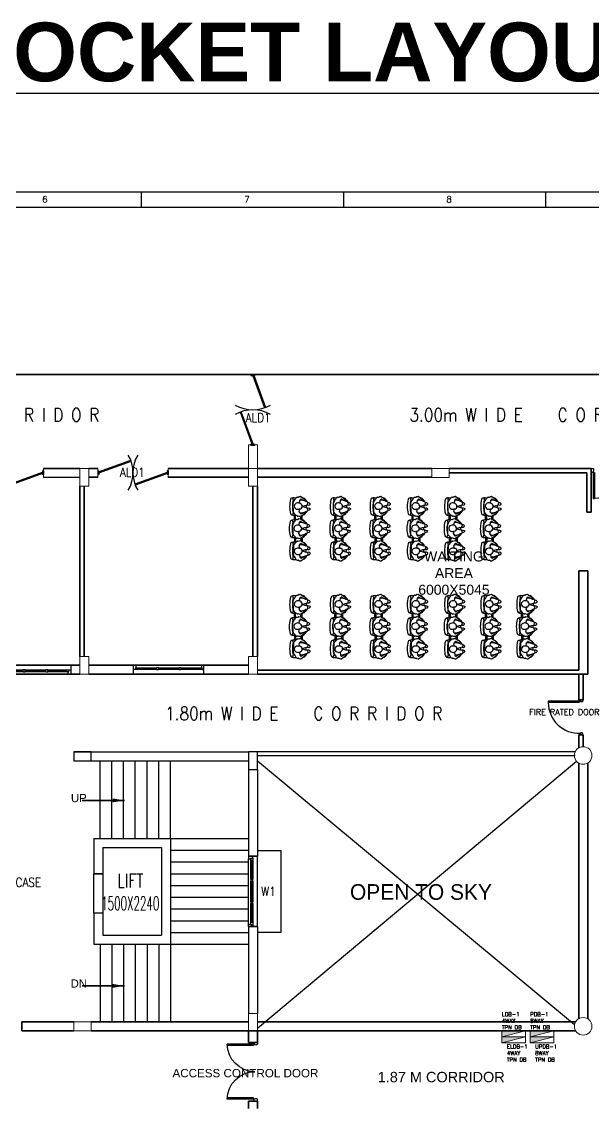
# Model space of a CAD drawing. Extents: x 2982526 to 3410143, y -1442121 to -1332990.
# Drawn here: x 3156705 to 3171304, y -1370105 to -1342330 of the extents above; entities that cross this region are included whole.
import ezdxf
from ezdxf.enums import TextEntityAlignment as Align

# ---------------------------------------------------------------- set-up
doc = ezdxf.new("R2010")
doc.units = 0
doc.header["$MEASUREMENT"] = 0
doc.linetypes.add('1', pattern=[0, 0, 0])
doc.layers.get('0').update_dxf_attribs({"color": 6, "linetype": '1'})
for name, color, linetype in [('ALD1', 7, 'Continuous'), ('DOOR', 40, 'Continuous'), ('FURN', 31, 'Continuous'), ('Plan', 44, 'Continuous'), ('Railing', 34, '1'), ('stairscas', 7, 'Continuous'), ('TEXT', 5, '1'), ('TITLE', 7, 'Continuous')]:
    doc.layers.add(name, color=color, linetype=linetype)
for name, color, linetype, lineweight in [('Column', 162, 'Continuous', 13), ('ELE. DB', 1, 'Continuous', 9), ('ELE.DB', 1, 'Continuous', 20), ('HATCH', 8, 'Continuous', 5), ('WALL', 7, '1', 35), ('windows', 4, 'Continuous', 0)]:
    doc.layers.add(name, color=color, linetype=linetype, lineweight=lineweight)
doc.styles.add('ARI', font='arial.ttf')
doc.styles.add('ARIAL', font='arial.ttf')
doc.styles.add('MSK', font='g13f12w.shx')
doc.styles.add('ROMANS', font='romans.shx')
doc.styles.add('RT', font='romant.shx')
doc.dimstyles.new('MM', dxfattribs={"dimscale": 0, "dimtxt": 230, "dimasz": 60, "dimexe": 100, "dimexo": 0.0625, "dimgap": 25, "dimtad": 0, "dimdec": 0, "dimzin": 0, "dimdsep": 46, "dimtxsty": 'ROMANS', "dimblk": 'OBLIQUE', "dimcen": 0.09, "dimdle": 100, "dimclrd": 5, "dimclre": 5, "dimclrt": 6, "dimadec": 0, "dimazin": 0, "dimtfac": 1, "dimtdec": 0, "dimtofl": 0, "dimtmove": 1, "dimatfit": 3, "dimfxl": 1, "dimfrac": 2, "dimtolj": 1, "dimtzin": 0, "dimarcsym": 0})

# ---------------------------------------------------------------- blocks, each defined once
blk = doc.blocks.new('A$C1BA14061')
at = {"layer": 'TITLE', "color": 7}
for p, q in [((0, 0), (203982, 0)), ((101948, -1290), (101948, 0)), ((118954, -1290), (118954, 0)), ((135959, -1290), (135959, 0))]:
    blk.add_line(p, q, dxfattribs=at)
at = {"layer": 'TITLE'}
blk.add_line((1204, -1290), (202692, -1290), dxfattribs=at)
at = {"layer": 'TITLE', "color": 7, "style": 'ROMANS', "width": 1}
for s, p in [('6', (93808, -626)), ('7', (110813, -626)), ('8', (127819, -626))]:
    blk.add_text(s, height=535, dxfattribs=at).set_placement(p, align=Align.MIDDLE)
blk = doc.blocks.new('6w')
at = {"layer": 'Plan', "color": 8}
for p, q in [((-36, 9.2), (-36, 0)), ((-36, 9.2), (36, 9.2)), ((-33.5, 2.5), (-12.5, 2.5)), ((-33.5, 0), (33.5, 0)), ((-31, 4), (-31.5, 4)), ((-31.5, 3.3), (-31.5, 4)), ((-31.5, 3.6), (-12.5, 3.6)), ((-31.5, 3.3), (-31, 3.3)), ((-31, 4.5), (-31, 4)), ((-31, 2.5), (-31, 3.3)), ((-12.5, 2.5), (-12.5, 4.5)), ((-12.5, 4.5), (-10.5, 4.5)), ((-10.5, 2.5), (-12.5, 2.5)), ((-10.5, 2.5), (-10.5, 4.5)), ((-10.5, 3.6), (10.5, 3.6)), ((-10.5, 2.5), (10.5, 2.5)), ((10.5, 4.5), (12.5, 4.5)), ((10.5, 2.5), (10.5, 4.5)), ((12.5, 2.5), (10.5, 2.5)), ((12.5, 2.5), (12.5, 4.5)), ((34, 4.5), (12.5, 4.5)), ((12.5, 3.6), (31.5, 3.6)), ((12.5, 2.5), (33.5, 2.5)), ((31, 4.5), (31, 4)), ((31, 4), (31.5, 4)), ((31.5, 3.3), (31, 3.3)), ((31, 2.5), (31, 3.3)), ((31.5, 4), (31.5, 3.3)), ((36, 9.2), (36, 0))]:
    blk.add_line(p, q, dxfattribs=at)
for points in [[(-34, 4.5), (-36, 4.5), (-36, 0), (-33.5, 0), (-33.5, 2.5), (-34, 2.5), (-34, 4.5)], [(34, 4.5), (36, 4.5), (36, 0), (33.5, 0), (33.5, 2.5), (34, 2.5), (34, 4.5)]]:
    blk.add_lwpolyline(points, close=True, dxfattribs=at)
for points in [[(-12.5, 4.5), (-34, 4.5)], [(10.5, 4.5), (-10.5, 4.5)]]:
    blk.add_lwpolyline(points, dxfattribs=at)
blk = doc.blocks.new('A$C19B8274B')
at = {"layer": 'DOOR'}
for p, q in [((-45, 925), (-80, 925)), ((-80, 50), (-80, 925)), ((-45, 50), (-45, 925)), ((-45, 50), (-80, 50)), ((-955, -50), (-955, -47.5)), ((-940, -35), (-942.5, -35)), ((-60, -35), (-57.5, -35)), ((-45, -50), (-45, -47.5))]:
    blk.add_line(p, q, dxfattribs=at)
for points in [[(-940, 15), (-955, 15), (-955, 50), (-1000, 50), (-1000, -50), (-955, -50)], [(-940, -35), (-940, 15)], [(-60, 15), (-45, 15), (-45, 50), (0, 50), (0, -50), (-45, -50)], [(-60, -35), (-60, 15)]]:
    blk.add_lwpolyline(points, dxfattribs=at)
at = {"layer": 'DOOR', "color": 145}
blk.add_arc((-80, 50), 875, 90, 182.29244, dxfattribs=at)
at = {"layer": 'DOOR'}
for centre, start, end in [((-955, -35), 270, 0), ((-45, -35), 180, 270)]:
    blk.add_arc(centre, 12.5, start, end, dxfattribs=at)
blk = doc.blocks.new('Z$W@#5624')
at = {"layer": 'DOOR'}
for p, q in [((19, 470), (840, 769)), ((28, 446), (849, 745)), ((188, 518), (680, 697)), ((676, 709), (685, 685)), ((0, 400), (0, 499)), ((0, 499), (25, 499)), ((0, 400), (25, 400)), ((19, 470), (28, 446)), ((25, 400), (25, 499)), ((183, 529), (192, 506)), ((1770, 453), (949, 154)), ((1779, 429), (957, 130)), ((1610, 381), (1117, 202)), ((1614, 369), (1606, 393)), ((1779, 429), (1770, 453)), ((1798, 499), (1773, 499)), ((1773, 400), (1773, 499)), ((1798, 400), (1773, 400)), ((1798, 400), (1798, 499)), ((1113, 214), (1122, 190))]:
    blk.add_line(p, q, dxfattribs=at)
at = {"layer": 'DOOR', "color": 145}
for centre, start_param, end_param in [((0, 449), 2.617994, 3.665191), ((1798, 449), -0.523599, 0.523599)]:
    blk.add_ellipse(centre, major_axis=(-899, 0), ratio=1, start_param=start_param, end_param=end_param, dxfattribs=at)
blk = doc.blocks.new('A$C718A0427')
at = {"layer": 'FURN', "color": 8}
for p, q in [((5, 278), (0, 248)), ((16, 299), (7, 285)), ((18, 330), (19, 309)), ((33, 419), (33, 357)), ((119, 419), (76, 385)), ((196, 434), (127, 423)), ((221, 433), (196, 434)), ((248, 438), (225, 433)), ((314, 425), (248, 438)), ((403, 426), (318, 425)), ((398, 279), (437, 249)), ((478, 363), (415, 421)), ((499, 334), (478, 363)), ((481, 423), (481, 359)), ((600, 403), (481, 403)), ((600, 370), (481, 370)), ((500, 302), (502, 322)), ((508, 282), (500, 302)), ((514, 248), (508, 282)), ((567, 258), (572, 292)), ((572, 292), (580, 312)), ((580, 312), (578, 332)), ((582, 344), (603, 373)), ((600, 433), (600, 369)), ((603, 373), (666, 431)), ((683, 289), (643, 259)), ((678, 436), (763, 435)), ((766, 435), (832, 448)), ((832, 448), (856, 443)), ((860, 443), (884, 444)), ((884, 444), (953, 433)), ((911, 281), (989, 271)), ((961, 429), (1004, 395)), ((1048, 429), (1048, 367)), ((1048, 403), (1167, 403)), ((1048, 370), (1167, 370)), ((1063, 340), (1062, 319)), ((1065, 309), (1073, 295)), ((1076, 288), (1081, 258)), ((1134, 248), (1139, 282)), ((1139, 282), (1147, 302)), ((1147, 302), (1145, 322)), ((1149, 334), (1170, 363)), ((1167, 423), (1167, 359)), ((1170, 363), (1233, 421)), ((1250, 279), (1210, 249)), ((1245, 426), (1329, 425)), ((1333, 425), (1399, 438)), ((1399, 438), (1422, 433)), ((1427, 433), (1451, 434)), ((1451, 434), (1520, 423)), ((1528, 419), (1571, 385)), ((1615, 419), (1615, 357)), ((1630, 330), (1629, 309)), ((1632, 299), (1640, 285)), ((1643, 278), (1648, 248)), ((3, 235), (66, 144)), ((66, 144), (83, 123)), ((71, 228), (107, 150)), ((92, 261), (77, 249)), ((83, 123), (91, 118)), ((170, 271), (92, 261)), ((93, 115), (93, 109)), ((97, 102), (127, 82)), ((107, 150), (112, 136)), ((112, 136), (114, 127)), ((120, 105), (127, 100)), ((123, 93), (120, 105)), ((132, 86), (123, 93)), ((131, 101), (127, 111)), ((127, 100), (130, 99)), ((130, 99), (131, 101)), ((225, 102), (289, 102)), ((384, 109), (380, 99)), ((390, 93), (382, 86)), ((384, 98), (389, 103)), ((387, 82), (417, 102)), ((389, 103), (394, 107)), ((393, 103), (390, 93)), ((407, 150), (402, 136)), ((442, 228), (407, 150)), ((420, 109), (421, 115)), ((423, 118), (431, 123)), ((431, 123), (448, 144)), ((448, 144), (511, 235)), ((599, 203), (489, 203)), ((583, 235), (511, 235)), ((632, 155), (570, 245)), ((650, 133), (632, 155)), ((638, 238), (674, 160)), ((658, 128), (650, 133)), ((660, 119), (660, 125)), ((694, 92), (664, 112)), ((674, 160), (679, 146)), ((692, 113), (686, 117)), ((687, 113), (690, 103)), ((690, 103), (699, 96)), ((697, 108), (692, 113)), ((696, 119), (701, 109)), ((856, 112), (792, 112)), ((949, 96), (957, 103)), ((950, 111), (954, 121)), ((951, 109), (950, 111)), ((954, 110), (951, 109)), ((961, 115), (954, 110)), ((984, 112), (954, 92)), ((957, 103), (961, 115)), ((969, 146), (967, 137)), ((974, 160), (969, 146)), ((1009, 238), (974, 160)), ((988, 125), (987, 119)), ((989, 271), (1004, 259)), ((998, 133), (990, 128)), ((1015, 155), (998, 133)), ((1078, 245), (1015, 155)), ((1049, 203), (1158, 203)), ((1071, 235), (1137, 235)), ((1199, 144), (1137, 235)), ((1217, 123), (1199, 144)), ((1205, 228), (1241, 150)), ((1225, 118), (1217, 123)), ((1227, 109), (1227, 115)), ((1261, 82), (1231, 102)), ((1241, 150), (1246, 136)), ((1259, 103), (1253, 107)), ((1254, 103), (1257, 93)), ((1257, 93), (1265, 86)), ((1264, 98), (1259, 103)), ((1263, 109), (1268, 99)), ((1423, 102), (1359, 102)), ((1478, 271), (1556, 261)), ((1516, 101), (1521, 111)), ((1518, 99), (1516, 101)), ((1516, 86), (1524, 93)), ((1521, 100), (1518, 99)), ((1528, 105), (1521, 100)), ((1551, 102), (1521, 82)), ((1524, 93), (1528, 105)), ((1536, 136), (1534, 127)), ((1541, 150), (1536, 136)), ((1576, 228), (1541, 150)), ((1555, 115), (1554, 109)), ((1556, 261), (1571, 249)), ((1565, 123), (1556, 118)), ((1582, 144), (1565, 123)), ((1645, 235), (1582, 144))]:
    blk.add_line(p, q, dxfattribs=at)
for points in [[(111, 138), (112, 153), (96, 222), (98, 260)], [(415, 266), (418, 222), (402, 153), (403, 138)], [(665, 276), (662, 232), (679, 163), (678, 148)], [(969, 148), (969, 163), (985, 232), (983, 270)], [(1232, 266), (1229, 222), (1246, 153), (1245, 138)], [(1536, 138), (1535, 153), (1552, 222), (1550, 260)]]:
    blk.add_lwpolyline(points, dxfattribs=at)
for points in [[(384, 82), (363, 59, -0.259848), (357, 57), (301, 66, -0.302547), (296, 71), (283, 128), (266, 180), (255, 193), (247, 180), (231, 128), (218, 71, -0.302547), (212, 66), (157, 57, -0.259848), (151, 59), (130, 82)], [(697, 92), (718, 69, 0.259848), (724, 67), (779, 76, 0.302547), (785, 81), (798, 138), (814, 190), (826, 203), (833, 190), (850, 138), (863, 81, 0.302547), (868, 76), (923, 67, 0.259848), (930, 69), (950, 92)], [(1264, 82), (1285, 59, 0.259848), (1291, 57), (1346, 66, 0.302547), (1352, 71), (1365, 128), (1381, 180), (1393, 193), (1400, 180), (1417, 128), (1430, 71, 0.302547), (1435, 66), (1490, 57, 0.259848), (1497, 59), (1517, 82)]]:
    blk.add_lwpolyline(points, format="xyb", dxfattribs=at)
for points in [[(306, 5, 0.28165), (326, 3, 0.281432), (363, 59, -0.259848), (357, 57), (301, 66, -0.302547), (296, 71, 0.254294)], [(775, 15, -0.28165), (755, 13, -0.281432), (718, 69, 0.259848), (724, 67), (779, 76, 0.302547), (785, 81, -0.254294)], [(1342, 5, -0.28165), (1322, 3, -0.281432), (1285, 59, 0.259848), (1291, 57), (1346, 66, 0.302547), (1352, 71, -0.254294)]]:
    blk.add_lwpolyline(points, format="xyb", close=True, dxfattribs=at)
for centre, radius, start, end in [((22, 276), 17.5, 148.0246, 170.8481), ((1, 308), 17.5, 328.0246, 2.8591), ((97, 303), 84.1, 104.4561, 161.4627), ((138, 419), 106, 151.0301, 180), ((82, 465), 36.6, 105.639, 285.639), ((239, -97), 620, 88.3753, 105.639), ((239, -97), 547, 88.1581, 105.639), ((130, 405), 17.5, 99.3001, 128.6806), ((275, 307), 111, 141.3111, 195.5429), ((247, 330), 75.4, 33.3122, 141.3111), ((222, 450), 17.5, 267.1355, 281.8973), ((274, -97), 620, 74.361, 91.6247), ((274, -97), 547, 74.361, 91.8419), ((223, 314), 104, 337.1497, 33.3122), ((318, 442), 17.5, 258.8982, 270.8191), ((316, 448), 179, 271.1807, 291.4261), ((387, 265), 17.5, 52.3991, 111.4261), ((403, 408), 17.5, 47.3161, 90.8191), ((432, 465), 36.6, 254.361, 74.361), ((375, 419), 106, 0, 28.9699), ((485, 324), 17.5, 354.2936, 36.1379), ((596, 334), 17.5, 143.8621, 185.7064), ((705, 429), 106, 151.0301, 180), ((649, 475), 36.6, 105.639, 285.639), ((806, -87), 620, 88.3753, 105.639), ((806, -87), 547, 88.1581, 105.639), ((678, 418), 17.5, 89.1809, 132.6839), ((693, 275), 17.5, 68.5739, 127.6009), ((765, 458), 179, 248.5739, 268.8193), ((857, 324), 104, 146.6878, 202.8503), ((824, 275), 62.5, 171.9491, 286.0282), ((763, 452), 17.5, 269.1809, 281.1018), ((834, 340), 75.4, 38.6889, 146.6878), ((841, -87), 620, 74.361, 91.6247), ((841, -87), 547, 74.361, 91.8419), ((812, 316), 105, 286.0282, 344.4571), ((859, 460), 17.5, 258.1027, 272.8645), ((806, 317), 111, 344.4571, 38.6889), ((950, 416), 17.5, 51.3194, 80.6999), ((999, 475), 36.6, 254.361, 74.361), ((983, 313), 84.1, 18.5373, 75.5439), ((942, 429), 106, 0, 28.9699), ((1079, 318), 17.5, 177.1409, 211.9754), ((1058, 286), 17.5, 9.1519, 31.9754), ((1163, 324), 17.5, 143.8621, 185.7064), ((1272, 419), 106, 151.0301, 180), ((1216, 465), 36.6, 105.639, 285.639), ((1373, -97), 620, 88.3753, 105.639), ((1373, -97), 547, 88.1581, 105.639), ((1245, 408), 17.5, 89.1809, 132.6839), ((1260, 265), 17.5, 68.5739, 127.6009), ((1332, 448), 179, 248.5739, 268.8193), ((1424, 314), 104, 146.6878, 202.8503), ((1330, 442), 17.5, 269.1809, 281.1018), ((1401, 330), 75.4, 38.6889, 146.6878), ((1408, -97), 620, 74.361, 91.6247), ((1408, -97), 547, 74.361, 91.8419), ((1426, 450), 17.5, 258.1027, 272.8645), ((1373, 307), 111, 344.4571, 38.6889), ((1517, 405), 17.5, 51.3194, 80.6999), ((1566, 465), 36.6, 254.361, 74.361), ((1550, 303), 84.1, 18.5373, 75.5439), ((1509, 419), 106, 0, 28.9699), ((1646, 308), 17.5, 177.1409, 211.9754), ((1625, 276), 17.5, 9.1519, 31.9754), ((17, 245), 17.5, 170.8481, 214.7522), ((138, 208), 106, 190.1847, 244.5593), ((87, 235), 17.5, 127.6009, 204.4875), ((89, 115), 3.85, 3.5615, 58.3672), ((102, 109), 8.38, 183.5615, 235.7532), ((106, 108), 20.4, 6.9092, 68.3871), ((128, 86), 4.21, 251.3857, 341.4191), ((130, 85), 1.82, 341.4191, 51.447), ((220, 61), 70, 181.2733, 239.4641), ((268, 306), 105, 195.5429, 253.9718), ((190, 19), 19.3, 254.3632, 317.2828), ((157, 50), 64.2, 317.3296, 18.8978), ((257, 265), 62.5, 253.9718, 8.0509), ((384, 102), 5.12, 218.4181, 239.2946), ((382, 100), 2.26, 239.2946, 315.0334), ((383, 85), 1.82, 128.553, 198.5809), ((386, 86), 4.21, 198.5809, 288.6143), ((405, 107), 20.9, 103.9888, 173.5389), ((390, 105), 4.3, 322.4637, 18.4149), ((394, 133), 8.61, 315.435, 18.1784), ((412, 109), 8.38, 304.2468, 356.4385), ((375, 208), 106, 295.4407, 349.8153), ((425, 115), 3.85, 121.6328, 176.4385), ((427, 235), 17.5, 335.5125, 52.3991), ((496, 245), 17.5, 325.2478, 9.1519), ((584, 255), 17.5, 170.8481, 214.7522), ((705, 218), 106, 190.1847, 244.5593), ((654, 245), 17.5, 127.6009, 204.4875), ((656, 125), 3.85, 3.5615, 58.3672), ((669, 119), 8.38, 183.5615, 235.7532), ((687, 143), 8.61, 161.8216, 224.565), ((676, 117), 20.9, 6.4611, 76.0112), ((691, 115), 4.3, 161.5851, 217.5363), ((695, 96), 4.21, 251.3857, 341.4191), ((698, 110), 2.26, 224.9666, 300.7054), ((697, 95), 1.82, 341.4191, 51.447), ((697, 112), 5.12, 300.7054, 321.5819), ((924, 60), 64.2, 161.1022, 222.6704), ((891, 29), 19.3, 222.7172, 285.6368), ((860, 71), 70, 300.5359, 358.7267), ((950, 95), 1.82, 128.553, 198.5809), ((952, 96), 4.21, 198.5809, 288.6143), ((974, 118), 20.4, 111.6129, 173.0908), ((979, 119), 8.38, 304.2468, 356.4385), ((942, 218), 106, 295.4407, 349.8153), ((992, 125), 3.85, 121.6328, 176.4385), ((993, 245), 17.5, 335.5125, 52.3991), ((1063, 255), 17.5, 325.2478, 9.1519), ((1151, 245), 17.5, 170.8481, 214.7522), ((1272, 208), 106, 190.1847, 244.5593), ((1221, 235), 17.5, 127.6009, 204.4875), ((1223, 115), 3.85, 3.5615, 58.3672), ((1235, 109), 8.38, 183.5615, 235.7532), ((1254, 133), 8.61, 161.8216, 224.565), ((1243, 107), 20.9, 6.4611, 76.0112), ((1257, 105), 4.3, 161.5851, 217.5363), ((1262, 86), 4.21, 251.3857, 341.4191), ((1265, 100), 2.26, 224.9666, 300.7054), ((1264, 85), 1.82, 341.4191, 51.447), ((1264, 102), 5.12, 300.7054, 321.5819), ((1391, 265), 62.5, 171.9491, 286.0282), ((1379, 306), 105, 286.0282, 344.4571), ((1491, 50), 64.2, 161.1022, 222.6704), ((1458, 19), 19.3, 222.7172, 285.6368), ((1427, 61), 70, 300.5359, 358.7267), ((1517, 85), 1.82, 128.553, 198.5809), ((1519, 86), 4.21, 198.5809, 288.6143), ((1541, 108), 20.4, 111.6129, 173.0908), ((1546, 109), 8.38, 304.2468, 356.4385), ((1509, 208), 106, 295.4407, 349.8153), ((1559, 115), 3.85, 121.6328, 176.4385), ((1560, 235), 17.5, 335.5125, 52.3991), ((1630, 245), 17.5, 325.2478, 9.1519)]:
    blk.add_arc(centre, radius, start, end, dxfattribs=at)
blk = doc.blocks.new('ddoor')
at = {"layer": 'DOOR', "lineweight": 25}
for p, q in [((50, 0), (-50, 0)), ((-50, 0), (-50, -45)), ((50, -45), (50, 0)), ((-50, -45), (-47, -45)), ((-35, -60), (-35, -57)), ((-35, -60), (15, -60)), ((15, -60), (15, -45)), ((15, -45), (50, -45)), ((50, -45), (720, -45)), ((50, -45), (50, -80)), ((50, -80), (720, -80)), ((-50, -1500), (-50, -1455)), ((-50, -1455), (-47, -1455)), ((50, -1500), (-50, -1500)), ((50, -1500), (-50, -1500)), ((-35, -1440), (-35, -1442)), ((-35, -1440), (15, -1440)), ((15, -1440), (15, -1455)), ((15, -1455), (50, -1455)), ((50, -1420), (720, -1420)), ((50, -1455), (50, -1420)), ((50, -1455), (720, -1455)), ((50, -1455), (50, -1500))]:
    blk.add_line(p, q, dxfattribs=at)
for centre, start, end in [((-35, -45), 180, 270), ((-35, -1455), 90, 180)]:
    blk.add_arc(centre, 12.5, start, end, dxfattribs=at)
at = {"layer": 'DOOR', "color": 146, "lineweight": 25, "true_color": 0x105689}
for centre, start, end in [((15, -45), 270, 0), ((15, -1455), 0, 90)]:
    blk.add_arc(centre, 705, start, end, dxfattribs=at)
blk = doc.blocks.new('_Oblique')
at = {"color": 0, "linetype": 'ByBlock', "lineweight": -2}
blk.add_line((-0.5, -0.5), (0.5, 0.5), dxfattribs=at)
blk = doc.blocks.new('21500')
at = {"layer": 'DOOR'}
for p, q in [((45, 100), (45, 770)), ((45, 770), (80, 770)), ((80, 100), (80, 770)), ((1420, 100), (1420, 770)), ((1455, 770), (1420, 770)), ((1455, 100), (1455, 770)), ((45, 100), (80, 100)), ((45, 0), (45, 2.5)), ((60, 15), (57.5, 15)), ((1455, 100), (1420, 100)), ((1440, 15), (1442.5, 15)), ((1455, 0), (1455, 2.5))]:
    blk.add_line(p, q, dxfattribs=at)
for points in [[(60, 65), (45, 65), (45, 100), (0, 100), (0, 0), (45, 0)], [(60, 15), (60, 65)], [(1440, 65), (1455, 65), (1455, 100), (1500, 100), (1500, 0), (1455, 0)], [(1440, 15), (1440, 65)]]:
    blk.add_lwpolyline(points, dxfattribs=at)
at = {"layer": 'DOOR', "color": 145}
for centre, start, end in [((45, 65), 0, 90), ((1455, 65), 90, 180)]:
    blk.add_arc(centre, 705, start, end, dxfattribs=at)
at = {"layer": 'DOOR'}
for centre, start, end in [((45, 15), 270, 0), ((1455, 15), 180, 270)]:
    blk.add_arc(centre, 12.5, start, end, dxfattribs=at)
blk = doc.blocks.new('FREAWFRED')
at = {"layer": 'ELE.DB'}
h = blk.add_hatch(color=1, dxfattribs=at)
h.dxf.hatch_style = 1
h.paths.add_polyline_path([(150, 0), (150, 600), (0, 600)])
blk.add_line((0, 600), (150, 0), dxfattribs=at)
blk.add_lwpolyline([(0, 0), (0, 600), (150, 600), (150, 0)], close=True, dxfattribs=at)
blk = doc.blocks.new('UPS DB')
at = {"layer": 'HATCH'}
h = blk.add_hatch(color=3, dxfattribs=at)
h.dxf.hatch_style = 1
h.paths.add_polyline_path([(0, -150), (600, -150), (600, 0)])
at = {"layer": 'ELE. DB', "color": 3}
blk.add_line((600, 0), (0, -150), dxfattribs=at)
blk.add_lwpolyline([(0, 0), (600, 0), (600, -150), (0, -150)], close=True, dxfattribs=at)
blk = doc.blocks.new('Q5YYYU')
at = {"layer": 'Column'}
for points in [[(21704.9159, 21170), (21474.9159, 21170), (21474.9159, 21620), (21704.9159, 21620)], [(30464.8318, 21620), (30464.8318, 21390), (30914.8318, 21390), (30914.8318, 21620)], [(21474.9159, 16360), (21704.9159, 16360), (21704.9159, 16810), (21474.9159, 16810)], [(25783.2393, 16360), (26013.2393, 16360), (26013.2393, 16810), (25783.2393, 16810)], [(26013.2393, 7690), (25783.2393, 7690), (25783.2393, 7240), (26013.2393, 7240)], [(21320.1376, 7470), (21320.1376, 7240), (21770.1376, 7240), (21770.1376, 7470)]]:
    blk.add_lwpolyline(points, close=True, dxfattribs=at)
blk.add_lwpolyline([(26013.2393, 21170), (26013.2393, 21620), (25783.2393, 21620), (25783.2393, 21170), (26013.2393, 21170)], dxfattribs=at)
at = {"layer": 'Column', "color": 8}
for centre in [(34334.9159, 14282.5), (34334.9159, 7360)]:
    blk.add_circle(centre, 225, dxfattribs=at)
at = {"layer": 'Railing', "color": 251, "lineweight": 5}
blk.add_line((34219.9159, 21620), (30914.8318, 21620), dxfattribs=at)
at = {"layer": 'stairscas', "color": 251, "ltscale": 500}
for p, q in [((21320.1376, 14375), (25783.2393, 14375)), ((34129.8092, 14375), (26013.2393, 14375)), ((34129.8092, 14275), (26013.2393, 14275)), ((21320.1376, 14145), (25783.2393, 14145)), ((21993.2393, 12160), (21993.2393, 14145)), ((22293.2393, 12160), (22293.2393, 14145)), ((22593.2393, 12160), (22593.2393, 14145)), ((22893.2393, 12160), (22893.2393, 14145)), ((23193.2393, 12160), (23193.2393, 14145)), ((23493.2393, 12160), (23493.2393, 14145)), ((23793.2393, 12160), (23793.2393, 14145)), ((25783.2393, 13925), (25783.2393, 11707.5)), ((26013.2393, 14145), (34114.693, 7406.1177)), ((26013.2393, 7315), (34160.9176, 14139.848)), ((26013.2393, 13925), (26013.2393, 11707.5)), ((21833.2393, 12160), (23793.2393, 12160)), ((21833.2393, 12160), (21833.2393, 11255.4679)), ((23793.2393, 12160), (23793.2393, 9460)), ((23793.2393, 12160), (25783.2393, 12160)), ((22063.2393, 11930), (23563.2393, 11930)), ((22063.2393, 11930), (22063.2393, 11255.4679)), ((23563.2393, 11930), (23563.2393, 9690)), ((23793.2393, 11860), (25783.2393, 11860)), ((25783.2393, 11707.5), (26013.2393, 11707.5)), ((23793.2393, 11560), (25783.2393, 11560)), ((22063.2393, 11255.4679), (21833.2393, 11255.4679)), ((23793.2393, 11260), (25783.2393, 11260)), ((23793.2393, 10960), (25783.2393, 10960)), ((23793.2393, 10660), (25783.2393, 10660)), ((23793.2393, 10360), (25783.2393, 10360)), ((21833.2393, 10255.4679), (21833.2393, 9460)), ((22063.2393, 10255.4679), (21833.2393, 10255.4679)), ((22063.2393, 10255.4679), (22063.2393, 9690)), ((23793.2393, 10060), (25783.2393, 10060)), ((23793.2393, 9760), (25783.2393, 9760)), ((25783.2393, 9907.5), (26013.2393, 9907.5)), ((25783.2393, 9907.5), (25783.2393, 7690)), ((26013.2393, 9907.5), (26013.2393, 7690)), ((21833.2393, 9460), (23793.2393, 9460)), ((21993.2393, 9460), (21993.2393, 7470)), ((22063.2393, 9690), (23563.2393, 9690)), ((22293.2393, 9460), (22293.2393, 7470)), ((22593.2393, 9460), (22593.2393, 7470)), ((22893.2393, 9460), (22893.2393, 7470)), ((23193.2393, 9460), (23193.2393, 7470)), ((23493.2393, 9460), (23493.2393, 7470)), ((23793.2393, 9460), (23793.2393, 7470)), ((23793.2393, 9460), (25783.2393, 9460))]:
    blk.add_line(p, q, dxfattribs=at)
for points in [[(21320.1376, 14375), (21320.1376, 14145), (21770.1376, 14145), (21770.1376, 14375)], [(26013.2393, 14375), (25783.2393, 14375), (25783.2393, 13925), (26013.2393, 13925)], [(21833.2393, 11255.4679), (22063.2393, 11255.4679), (22063.2393, 10255.4679), (21833.2393, 10255.4679)]]:
    blk.add_lwpolyline(points, close=True, dxfattribs=at)
blk.add_lwpolyline([(26013.2392, 11857.5), (26613.2393, 11857.5), (26613.2393, 9757.5), (26013.2392, 9757.5)], dxfattribs=at)
at = {"layer": 'WALL', "color": 8}
for p, q in [((41149.8318, 24020), (-5007.5841, 24020)), ((20544.8958, 21620), (21474.9159, 21620)), ((20544.8958, 21392.6922), (21474.9159, 21395)), ((21704.9159, 21620), (21935.2074, 21620)), ((21704.9159, 21395), (21935.2074, 21395)), ((23735.2074, 21620), (25783.2393, 21620)), ((23735.2074, 21395), (25783.2393, 21395)), ((26013.2393, 21620), (30464.8318, 21620)), ((26013.2393, 21395), (28104.9159, 21395)), ((28104.9159, 21395), (30464.8318, 21395)), ((30914.8318, 21620), (34219.9159, 21620)), ((34427.4159, 21505), (30914.8318, 21505)), ((34219.9159, 21620), (34542.4159, 21620)), ((34427.4159, 20505), (34427.4159, 21505)), ((34542.4159, 21620), (34542.4159, 21505)), ((34542.4159, 21505), (34542.4159, 20505)), ((21474.9159, 21170), (21474.9159, 16810)), ((21589.9159, 21170), (21589.9159, 18894.9996)), ((25898.2393, 21170), (25898.2393, 18894.9996)), ((26013.2393, 21170), (26013.2393, 16810)), ((34542.4159, 20505), (34427.4159, 20505)), ((21589.9159, 18894.9996), (21589.9159, 16810)), ((25898.2393, 18894.9996), (25898.2393, 16810)), ((34219.9159, 19005), (34449.9159, 19005)), ((34219.9159, 19005), (34219.9159, 16460)), ((34449.9159, 19005), (34449.9159, 16360)), ((19459.9159, 16590), (21474.9159, 16590)), ((21704.9159, 16590), (22994.0776, 16590)), ((22845.0776, 16590), (24245.0776, 16590)), ((24245.0776, 16590), (25783.2393, 16590)), ((26013.2393, 16460), (28104.9159, 16460)), ((28104.9159, 16460), (34219.9159, 16460)), ((17224.9159, 16360), (21474.9159, 16360)), ((21704.9159, 16360), (24245.0776, 16360)), ((24245.0776, 16360), (25783.2393, 16360)), ((26013.2393, 16360), (34449.9159, 16360)), ((34219.9159, 16360), (34219.9159, 15708)), ((34334.9159, 15708), (34334.9159, 16360)), ((34219.9159, 15708), (34334.9159, 15708)), ((34219.9159, 14808), (34219.9159, 14475.8908)), ((34219.9159, 14808), (34334.9159, 14808)), ((34334.9159, 14507.5), (34334.9159, 14808)), ((34219.9159, 14089.1092), (34219.9159, 7553.3908)), ((34449.9159, 14089.1092), (34449.9159, 7553.3908)), ((19993.2862, 7240), (19993.2862, 7470)), ((19993.2862, 7470), (21320.1376, 7470)), ((19993.2862, 7240), (21320.1376, 7240)), ((21770.1376, 7470), (25783.2393, 7470)), ((21770.1376, 7240), (34144.5873, 7240)), ((25783.2393, 6949.6716), (25783.2393, 7240)), ((26013.2393, 7470), (34138.6381, 7470)), ((26013.2393, 6949.6716), (26013.2393, 7235.1752)), ((25783.2393, 6949.6716), (26013.2393, 6949.6716)), ((25783.2393, 5260), (25783.2393, 5449.6716)), ((26013.2393, 5260), (26013.2393, 5449.6716))]:
    blk.add_line(p, q, dxfattribs=at)
at = {"layer": 'WALL', "color": 8, "lineweight": 5}
for p, q in [((25783.2393, 21620), (25783.2393, 22220)), ((25783.2393, 22220), (26013.2393, 22220)), ((26013.2393, 21620), (26013.2393, 22220)), ((20544.8958, 21620), (20544.8958, 21390)), ((21935.2074, 21620), (21704.9159, 21620)), ((21935.2074, 21620), (21704.9159, 21620)), ((21704.9159, 21390), (21935.2074, 21390)), ((21704.9159, 21390), (21935.2074, 21390)), ((21704.9159, 21390), (21935.2074, 21390)), ((21704.9159, 21390), (21935.2074, 21390)), ((21935.2074, 21620), (21935.2074, 21390)), ((21935.2074, 21620), (21935.2074, 21390)), ((21935.2074, 21395), (21935.2074, 21390)), ((23735.2074, 21620), (23735.2074, 21390)), ((23735.2074, 21620), (23735.2074, 21390)), ((23735.2074, 21620), (25783.2393, 21620)), ((23735.2074, 21395), (23735.2074, 21390)), ((23735.2074, 21390), (25783.2393, 21390))]:
    blk.add_line(p, q, dxfattribs=at)
at = {"layer": 'WALL', "color": 8, "linetype": 'ByBlock'}
for p, q in [((25783.2393, 6949.6716), (26013.2393, 6949.6716)), ((25783.2393, 5449.6716), (26013.2393, 5449.6716))]:
    blk.add_line(p, q, dxfattribs=at)
at = {"layer": 'DOOR', "color": 251, "linetype": 'Continuous', "lineweight": 5, "xscale": 1.001247151754797, "yscale": 1.001247151754797, "zscale": 1.001247151754797}
for p, rotation in [((25448.2393, 24020), 270), ((20544.8958, 21963.5127), 180), ((23735.2074, 21963.5127), 180)]:
    blk.add_blockref('Z$W@#5624', p, dxfattribs=dict(at, rotation=rotation))
at = {"layer": 'DOOR', "linetype": 'Continuous', "xscale": -1, "rotation": 180}
blk.add_blockref('21500', (34542.4159, 21620), dxfattribs=at)
at = {"layer": 'DOOR', "linetype": 'Continuous', "xscale": 0.8999999999999999, "yscale": 0.8999999999999999, "zscale": 0.8999999999999999, "rotation": 90}
blk.add_blockref('A$C19B8274B', (34277.4159, 15708), dxfattribs=at)
at = {"layer": 'FURN', "color": 251, "lineweight": 5, "rotation": 89.99999999999999}
for p in [(27359.9951, 19256.6253), (28394.6585, 19256.6253), (29413.4043, 19256.6253), (30365.4043, 19256.6253), (31315.4043, 19256.6253), (32240.4043, 19256.6253), (27359.9951, 16754.3527), (28394.6585, 16754.3527), (29413.4043, 16754.3527), (30365.4043, 16754.3527), (31315.4043, 16754.3527), (32240.4043, 16754.3527), (33160.2362, 16754.3527)]:
    blk.add_blockref('A$C718A0427', p, dxfattribs=at)
at = {"layer": 'stairscas', "color": 251, "ltscale": 500, "xscale": -25, "yscale": 25, "zscale": 24.99999999999242, "rotation": 270}
blk.add_blockref('6w', (25783.2393, 10807.5), dxfattribs=at)
at = {"layer": 'WALL', "xscale": -1}
blk.add_blockref('ddoor', (25963.2393, 6949.6716), dxfattribs=at)
at = {"layer": 'windows', "color": 251, "lineweight": 5, "xscale": -25, "yscale": 25, "zscale": 24.99999999999242}
blk.add_blockref('6w', (20344.9159, 16360), dxfattribs=at)
at = {"layer": 'windows', "color": 251, "lineweight": 5, "xscale": -25, "yscale": 25, "zscale": 24.99999999999242, "rotation": 180}
blk.add_blockref('6w', (23745.0776, 16590), dxfattribs=at)
at = {"layer": 'ALD1', "color": 251, "lineweight": 5, "style": 'ROMANS', "width": 0.85}
for p in [(26031.9226, 22806.2089), (22818.4415, 21409.459), (22818.4415, 21409.459)]:
    blk.add_text('ALD1', height=230, dxfattribs=at).set_placement(p, align=Align.CENTER)
at = {"layer": 'stairscas', "color": 251, "ltscale": 500, "style": 'ARI'}
for s, p in [('UP', (21452.1334, 13090.862)), ('DN', (21452.1334, 8349.8646))]:
    blk.add_text(s, height=208.08, dxfattribs=at).set_placement(p, align=Align.CENTER)
at = {"layer": 'stairscas', "color": 251, "ltscale": 500, "width": 0.85}
for s, style, p in [('LIFT & STAIRCASE', 'RT', (19324.1564, 10923.9606)), ('W1', 'ROMANS', (26296.5734, 10695.3194))]:
    blk.add_text(s, height=230, dxfattribs=dict(at, style=style)).set_placement(p, align=Align.CENTER)
at = {"layer": 'stairscas', "color": 251, "ltscale": 500, "attachment_point": 8}
for s, insert, char_height, width, style in [('{\\W0.75;LIFT\\P\\W0.55;1500X2240}', (22765.4248, 10325.1697), 350, 1732.234699, 'ROMANS'), ('OPEN TO SKY', (30190.8687, 10588.0644), 400, 8187.231718, 'MSK')]:
    blk.add_mtext(s, dxfattribs=dict(at, insert=insert, char_height=char_height, width=width, style=style))
at = {"layer": 'TEXT', "color": 8, "linetype": 'Continuous', "lineweight": 5, "style": 'RT', "width": 0.85}
for p in [(18434.5947, 22820.5673), (18434.5947, 22820.5673), (33439.2225, 22820.5673), (33439.2225, 22820.5673)]:
    blk.add_text('3.00m W I D E   C O R R I D O R', height=336.6, dxfattribs=at).set_placement(p, align=Align.CENTER)
at = {"layer": 'TEXT', "color": 8, "linetype": 'Continuous', "style": 'RT', "width": 0.85}
blk.add_text('1.80m W I D E   C O R R I D O R', height=336.6, dxfattribs=at).set_placement((27197.8412, 15189.4319), align=Align.CENTER)
at = {"layer": 'TEXT', "color": 8, "style": 'ARIAL'}
blk.add_text('ACCESS CONTROL DOOR', height=212.5, dxfattribs=at).set_placement((25707.7827, 5992.6262), align=Align.BOTTOM_CENTER)
at = {"layer": 'TEXT', "color": 8, "insert": (31033.608, 18942.9602), "char_height": 255, "width": 2454.157572, "attachment_point": 5, "style": 'ARIAL'}
blk.add_mtext('WAITING AREA 6000X5045', dxfattribs=at)
at = {"layer": 'TEXT', "color": 8, "insert": (32958.7864, 15467.6137), "char_height": 150, "attachment_point": 1, "style": 'ROMANS'}
blk.add_mtext_dynamic_manual_height_columns('FIRE RATED DOOR', width=2226.227209, gutter_width=1000, heights=[0], dxfattribs=at)
at = {"layer": 'WALL', "color": 8, "linetype": 'Continuous', "insert": (30709.1688, 6060.4205), "char_height": 264.49632, "width": 5098.697886, "attachment_point": 5, "style": 'ARIAL'}
blk.add_mtext('\\pxt17;1.87 M CORRIDOR ', dxfattribs=at)
at = {"layer": 'stairscas', "color": 251, "ltscale": 500}
for points in [[(22618.7866, 13133.9519), (21534.1452, 13133.9519)], [(22618.7866, 8392.9545), (21534.1452, 8392.9545)]]:
    blk.add_leader(points, dimstyle='MM', override={"dimscale": 1, "dimasz": 300, "dimclrd": 256}, dxfattribs=at)

msp = doc.modelspace()

# ---------------------------------------------------------------- block references
at = {"layer": 'ELE. DB', "rotation": 179.9999999999997}
for p in [(3169570.6, -1368429.7), (3170294, -1368429.7)]:
    msp.add_blockref('UPS DB', p, dxfattribs=at)
at = {"layer": 'ELE.DB', "linetype": 'ByBlock', "rotation": 89.99999999999999}
for p in [(3169570.6, -1368279.7), (3170294, -1368279.7)]:
    msp.add_blockref('FREAWFRED', p, dxfattribs=at)
at = {"layer": 'TITLE', "xscale": 0.3035552556082519, "yscale": 0.3035553943041123, "zscale": 0.3035553665695551}
msp.add_blockref('A$C1BA14061', (3128820.1, -1346682), dxfattribs=at)
at = {"layer": 'WALL', "color": 240, "true_color": 0xed1f24}
msp.add_blockref('Q5YYYU', (3136711.8, -1375369.8), dxfattribs=at)

# ---------------------------------------------------------------- texts
at = {"layer": 'ELE.DB', "color": 0, "char_height": 100, "width": 620.822, "attachment_point": 1}
for s, insert in [('{\\Fromans.shx|c228;LDB-1 4WAY TPN DB}', (3168970.6, -1367652.7)), ('{\\Fromans.shx|c228;PDB-1\\P8WAY TPN DB\\P}', (3169694, -1367652.7)), ('{\\Fromans.shx|c228;ELDB-1 4WAY TPN DB}', (3169096.8, -1368478.5)), ('{\\Fromans.shx|c228;UPDB-1\\P8WAY TPN DB\\P}', (3169820.2, -1368478.5))]:
    msp.add_mtext(s, dxfattribs=dict(at, insert=insert))
at = {"layer": 'TITLE', "color": 18, "true_color": 0x000000, "insert": (3159803.5, -1342352.1), "char_height": 1500, "width": 36564.74, "attachment_point": 2, "style": 'ARIAL'}
msp.add_mtext('{\\L\\fArial|b1|i0|c0|p34;POWER SOCKET LAYOUT}', dxfattribs=at)

doc.saveas('drawing.dxf')
